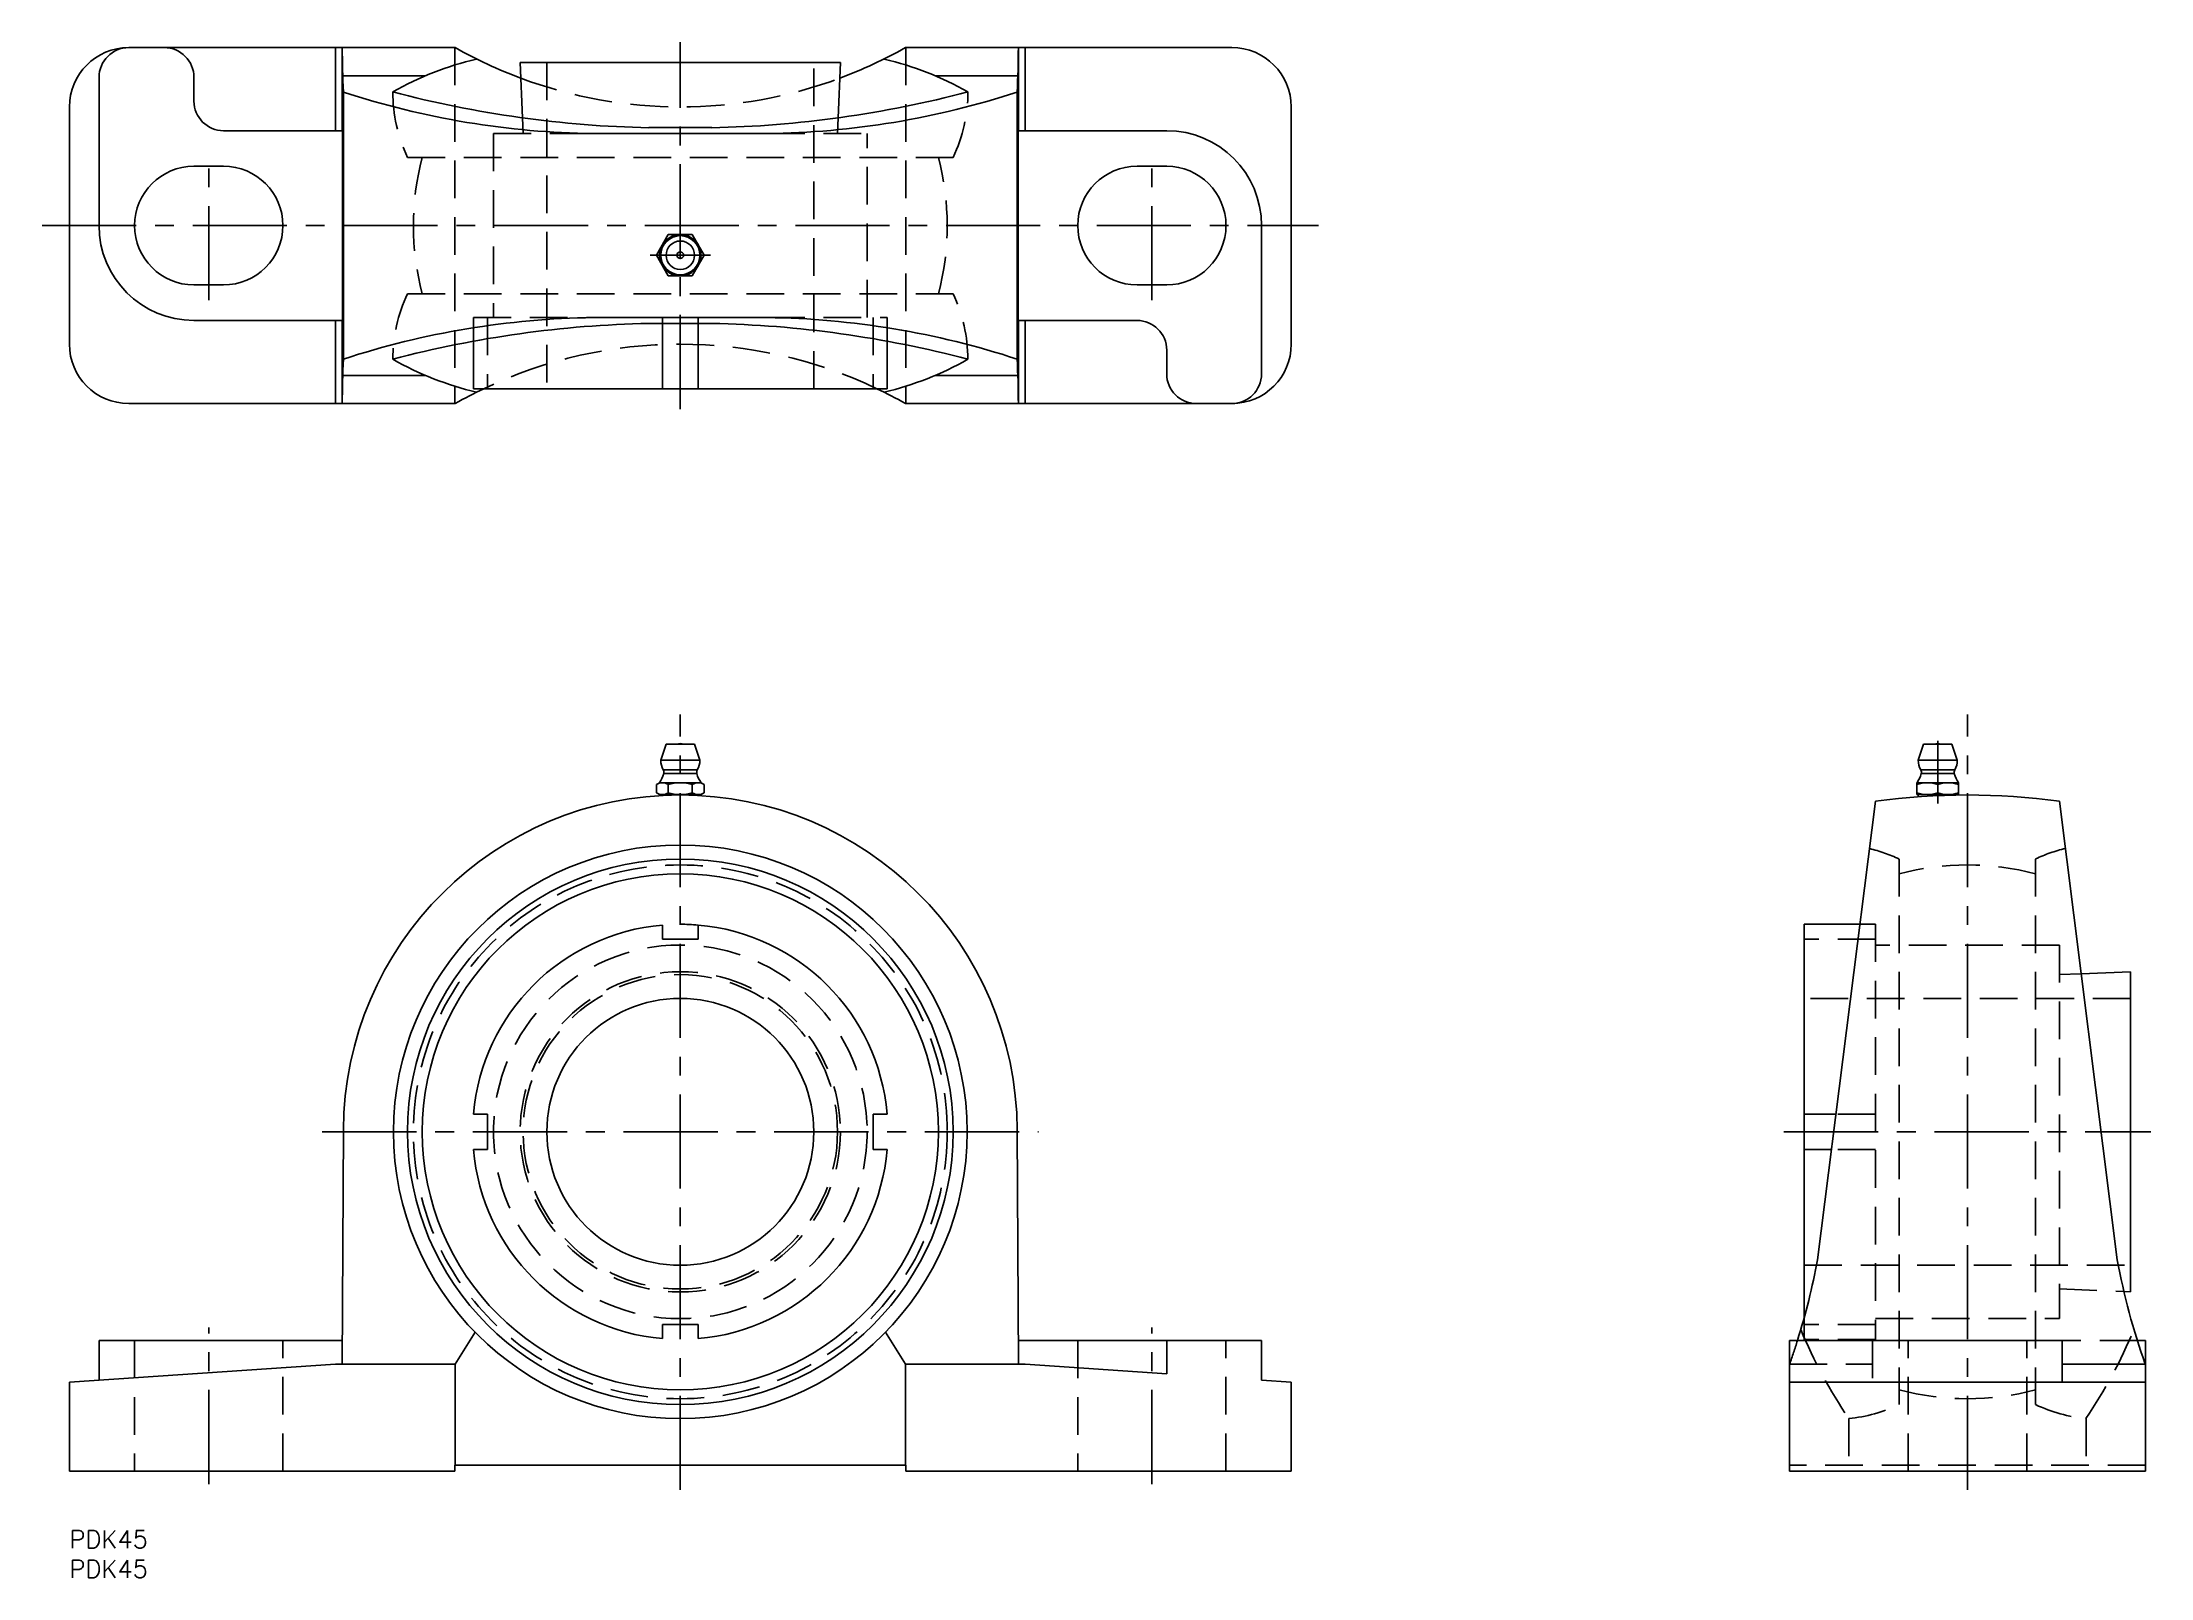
# Model space of a CAD drawing. Extents: x -5 to 351, y -8 to 251.
import ezdxf

# ---------------------------------------------------------------- set-up
doc = ezdxf.new("R2010")
doc.units = 0
doc.header["$LTSCALE"] = 0.5
doc.linetypes.add('CENTER', pattern=[50.8, 31.75, -6.35, 6.35, -6.35])
doc.linetypes.add('DASHED', pattern=[19.05, 12.7, -6.35])
for name, color, linetype in [('MSM_CENTER', 1, 'CENTER'), ('MSM_CONTINUOUS', 7, 'CONTINUOUS'), ('MSM_DASHED', 4, 'DASHED'), ('MSM_NARROW', 5, 'CONTINUOUS'), ('MSM_PART_NUMBER', 7, 'CONTINUOUS')]:
    doc.layers.add(name, color=color, linetype=linetype)
doc.styles.get("Standard").update_dxf_attribs({"font": 'txt.shx', "height": 3, "bigfont": 'bigfont.shx'})

msp = doc.modelspace()

# ---------------------------------------------------------------- linework, layer by layer
at = {"layer": 'MSM_CENTER'}
for p, q in [((103, 189.07), (103, 250.93)), ((23.5, 207.4), (23.5, 232.6)), ((182.5, 207.4), (182.5, 232.6)), ((-4.59, 220), (210.59, 220)), ((97.93, 215), (108.07, 215)), ((103, 6.83), (103, 137.57)), ((320, 6.83), (320, 137.57)), ((315, 133.13), (315, 122.57)), ((42.63, 67.2), (163.37, 67.2)), ((289.07, 67.2), (350.93, 67.2)), ((23.5, 7.8), (23.5, 34.2)), ((182.5, 7.8), (182.5, 34.2))]:
    msp.add_line(p, q, dxfattribs=at)
at = {"layer": 'MSM_CONTINUOUS'}
for p, q in [((65.05, 250), (10, 250)), ((44.87, 236), (44.87, 250)), ((46, 236), (46, 250)), ((196, 250), (140.95, 250)), ((160, 250), (160, 236)), ((161.13, 236), (161.13, 250)), ((76, 247.5), (130, 247.5)), ((76, 247.5), (76.39, 238.17)), ((129.61, 238.17), (130, 247.5)), ((5, 245), (5, 220)), ((21, 241), (21, 245)), ((60.03, 245.27), (46.09, 245.27)), ((46.2, 197.49), (46.2, 242.51)), ((159.91, 245.27), (145.97, 245.27)), ((159.8, 197.49), (159.8, 242.51)), ((0, 200), (0, 240)), ((206, 200), (206, 240)), ((46.02, 236), (26, 236)), ((46.02, 236), (46.02, 204)), ((117.64, 235.5), (88.36, 235.5)), ((108.31, 236.51), (97.69, 236.51)), ((185, 236), (159.98, 236)), ((159.98, 204), (159.98, 236)), ((26, 230), (21, 230)), ((185, 230), (180, 230)), ((100.98, 218.5), (98.96, 215)), ((105.02, 218.5), (100.98, 218.5)), ((107.04, 215), (105.02, 218.5)), ((201, 195), (201, 220)), ((98.96, 215), (100.98, 211.5)), ((105.02, 211.5), (107.04, 215)), ((21, 210), (26, 210)), ((100.98, 211.5), (105.02, 211.5)), ((180, 210), (185, 210)), ((21, 204), (46.02, 204)), ((44.87, 190), (44.87, 204)), ((46, 190), (46, 204)), ((117.64, 204.5), (88.36, 204.5)), ((108.31, 203.49), (97.69, 203.49)), ((100, 203.49), (100, 192.5)), ((106, 203.49), (106, 192.5)), ((159.98, 204), (180, 204)), ((160, 204), (160, 190)), ((161.13, 190), (161.13, 204)), ((68.13, 200.5), (68.13, 192.5)), ((137.87, 200.5), (137.87, 192.5)), ((185, 199), (185, 195)), ((60.03, 194.73), (46.09, 194.73)), ((68.13, 192.5), (137.87, 192.5)), ((159.91, 194.73), (145.97, 194.73)), ((65.05, 190), (10, 190)), ((140.95, 190), (196, 190)), ((100.6, 132.55), (99.7, 129.85)), ((100.6, 132.55), (105.4, 132.55)), ((106.3, 129.85), (105.4, 132.55)), ((312.6, 132.55), (311.7, 129.85)), ((312.6, 132.55), (317.4, 132.55)), ((318.3, 129.85), (317.4, 132.55)), ((99.7, 129.85), (106.3, 129.85)), ((100.13, 128.22), (105.87, 128.22)), ((311.7, 129.85), (318.3, 129.85)), ((312.13, 128.22), (317.87, 128.22)), ((98.96, 125.74), (98.96, 124.36)), ((99.5, 126.05), (99.2, 125.87)), ((99.5, 126.05), (106.5, 126.05)), ((100.2, 127.6), (105.8, 127.6)), ((100.98, 125.74), (100.98, 124.36)), ((105.02, 125.74), (105.02, 124.36)), ((106.8, 125.87), (106.5, 126.05)), ((107.04, 125.74), (107.04, 124.36)), ((311.5, 126.05), (311.5, 124.05)), ((311.5, 126.05), (318.5, 126.05)), ((312.2, 127.6), (317.8, 127.6)), ((318.5, 124.05), (318.5, 126.05)), ((99.2, 124.23), (99.5, 124.05)), ((99.5, 124.05), (106.5, 124.05)), ((99.7, 124.05), (99.7, 123.9)), ((106.3, 123.9), (106.3, 124.05)), ((106.5, 124.05), (106.8, 124.23)), ((294.73, 45.64), (304.5, 122.94)), ((311.5, 124.05), (318.5, 124.05)), ((311.7, 124.05), (311.7, 123.7)), ((318.3, 123.99), (318.3, 124.05)), ((335.5, 122.94), (345.27, 45.64)), ((100, 102.07), (100, 99.7)), ((100, 99.7), (106, 99.7)), ((106, 99.7), (106, 102.07)), ((292.5, 102.2), (292.5, 35.92)), ((301.88, 102.2), (292.5, 102.2)), ((347.5, 94.2), (339.18, 93.85)), ((347.5, 94.2), (347.5, 40.2)), ((70.5, 70.2), (68.13, 70.2)), ((70.5, 64.2), (70.5, 70.2)), ((137.87, 70.2), (135.5, 70.2)), ((135.5, 70.2), (135.5, 64.2)), ((297.83, 70.2), (292.5, 70.2)), ((46.2, 67.49), (46, 28)), ((68.13, 64.2), (70.5, 64.2)), ((135.5, 64.2), (137.87, 64.2)), ((160, 28), (159.8, 67.49)), ((297.07, 64.2), (292.5, 64.2)), ((346.4, 40.25), (347.5, 40.2)), ((5, 32), (46.02, 32)), ((5, 25.33), (5, 32)), ((65.05, 28), (68.39, 33.43)), ((100, 34.7), (100, 32.33)), ((106, 34.7), (100, 34.7)), ((106, 32.33), (106, 34.7)), ((137.61, 33.43), (140.95, 28)), ((159.98, 32), (201, 32)), ((185, 26.4), (185, 32)), ((201, 25.33), (201, 32)), ((290, 32), (336, 32)), ((290, 10), (290, 32)), ((336, 25), (336, 32)), ((348.66, 32), (350, 32)), ((350, 32), (350, 10)), ((44.87, 28), (0, 25)), ((0, 25), (0, 10)), ((65.05, 28), (44.87, 28)), ((65.05, 28), (65.05, 11)), ((161.13, 28), (140.95, 28)), ((140.95, 28), (140.95, 11)), ((185, 26.4), (161.13, 28)), ((201, 25.33), (206, 25)), ((206, 25), (206, 10)), ((290, 25), (350, 25)), ((336, 28), (350, 28)), ((141, 11), (65, 11)), ((65, 11), (65, 10)), ((141, 10), (141, 11)), ((0, 10), (65, 10)), ((141, 10), (206, 10)), ((290, 10), (350, 10))]:
    msp.add_line(p, q, dxfattribs=at)
for centre, radius in [((103, 215), 3.5), ((103, 215), 3.3), ((103, 215), 2.4), ((103, 215), 0.555), ((103, 67.2), 48.36), ((103, 67.2), 46), ((103, 67.2), 43.51), ((103, 67.2), 22.5)]:
    msp.add_circle(centre, radius, dxfattribs=at)
for centre, radius, start, end in [((10, 240), 10, 90, 180), ((10, 245), 5, 90, 180), ((16, 245), 5, 0, 90), ((222.68, 250.99), 176.68, 180.321, 182.7503), ((103, 317), 77, 240.4737, 249.5607), ((103, 317), 77, 290.4393, 299.5263), ((-16.68, 250.99), 176.68, 357.2497, 359.679), ((196, 240), 10, 0, 90), ((80.78, 196.4), 53.09, 103.2164, 119.6443), ((125.22, 196.4), 53.09, 60.3557, 76.7836), ((90.22, 376.93), 141.44, 251.8669, 269.245), ((101.21, 419.05), 182.58, 255.1822, 268.8956), ((104.79, 419.05), 182.58, 271.1044, 284.8178), ((115.78, 376.93), 141.44, 270.755, 288.1331), ((26, 241), 5, 180, 270), ((185, 220), 16, 360, 90), ((21, 220), 10, 90, 270), ((26, 220), 10, 270, 90), ((180, 220), 10, 90, 270), ((185, 220), 10, 270, 90), ((21, 220), 16, 180, 270), ((90.22, 63.07), 141.44, 90.755, 108.1331), ((101.21, 20.95), 182.58, 91.1044, 104.8178), ((104.79, 20.95), 182.58, 75.1822, 88.8956), ((115.78, 63.07), 141.44, 71.8669, 89.245), ((180, 199), 5, 0, 90), ((10, 200), 10, 180, 270), ((196, 200), 10, 270, 0), ((222.68, 189.01), 176.68, 177.2497, 179.679), ((80.78, 243.6), 53.09, 240.3557, 256.7836), ((125.22, 243.6), 53.09, 283.2164, 299.6443), ((-16.68, 189.01), 176.68, 0.321, 2.7503), ((103, 123), 77, 115.4984, 119.5263), ((103, 123), 77, 60.4737, 64.5016), ((190, 195), 5, 180, 270), ((196, 195), 5, 270, 0), ((103, 131.06), 1.59, 69.555, 110.445), ((315, 131.06), 1.59, 69.555, 110.445), ((103, 129.85), 3.3, 180, 209.6296), ((99.44, 127.82), 0.8, 343.7018, 29.6296), ((106.56, 127.82), 0.8, 150.3704, 196.2982), ((103, 129.85), 3.3, 330.3704, 360), ((315, 129.85), 3.3, 180, 209.6296), ((311.44, 127.82), 0.8, 343.7018, 29.6296), ((318.56, 127.82), 0.8, 150.3704, 196.2982), ((315, 129.85), 3.3, 330.3704, 360), ((99.97, 124.26), 1.79, 55.6158, 124.3842), ((94.45, 129.28), 6, 327.4036, 343.7018), ((103, 119.36), 6.69, 72.412, 107.588), ((106.03, 124.26), 1.79, 55.6158, 124.3842), ((111.55, 129.28), 6, 196.2982, 212.5964), ((306.45, 129.28), 6, 327.4036, 343.7018), ((313.25, 121), 5.05, 69.7438, 110.2562), ((316.75, 121), 5.05, 69.7438, 110.2562), ((323.55, 129.28), 6, 196.2982, 212.5964), ((103, 67.2), 56.8, 0.2913, 179.7087), ((99.97, 125.84), 1.79, 235.6158, 304.3842), ((103, 130.74), 6.69, 252.412, 287.588), ((106.03, 125.84), 1.79, 235.6158, 304.3842), ((320, 10), 114, 82.1856, 97.8144), ((313.25, 129.1), 5.05, 249.7438, 290.2562), ((316.75, 129.1), 5.05, 249.7438, 290.2562), ((103, 67.2), 35, 94.9171, 175.0829), ((103, 67.2), 35, 4.9171, 85.0829), ((103, 67.2), 35, 184.9171, 265.0829), ((103, 67.2), 35, 274.9171, 355.0829), ((183.57, 65.96), 113, 342.5106, 349.6424), ((456.43, 65.96), 113, 190.3576, 199.6289)]:
    msp.add_arc(centre, radius, start, end, dxfattribs=at)
at = {"layer": 'MSM_DASHED'}
for p, q in [((65, 250), (65, 190)), ((141, 250), (141, 190)), ((80.5, 247.5), (80.5, 192.5)), ((125.5, 192.5), (125.5, 247.5)), ((71.5, 235.5), (88.36, 235.5)), ((71.5, 235.5), (71.5, 204.5)), ((76.39, 238.17), (76.5, 235.5)), ((117.64, 235.5), (134.5, 235.5)), ((129.5, 235.5), (129.61, 238.17)), ((134.5, 204.5), (134.5, 235.5)), ((57, 231.5), (149, 231.5)), ((57, 208.5), (149, 208.5)), ((68.13, 204.5), (88.36, 204.5)), ((68.13, 204.5), (68.13, 200.5)), ((70.5, 204.5), (70.5, 192.5)), ((100, 204.5), (100, 203.49)), ((106, 204.5), (106, 203.49)), ((117.64, 204.5), (137.87, 204.5)), ((135.5, 204.5), (135.5, 192.5)), ((137.87, 204.5), (137.87, 200.5)), ((308.5, 113.2), (308.5, 21.2)), ((331.5, 113.2), (331.5, 21.2)), ((304.5, 99.7), (292.5, 99.7)), ((304.5, 102.2), (301.88, 102.2)), ((304.5, 102.2), (304.5, 32.2)), ((335.5, 98.7), (304.5, 98.7)), ((335.5, 98.7), (335.5, 35.7)), ((339.18, 93.85), (335.5, 93.7)), ((347.5, 89.7), (292.5, 89.7)), ((304.5, 70.2), (297.83, 70.2)), ((304.5, 64.2), (297.07, 64.2)), ((292.5, 44.7), (347.5, 44.7)), ((335.5, 40.7), (346.4, 40.25)), ((292.5, 35.92), (292.5, 32.2)), ((304.5, 35.7), (335.5, 35.7)), ((11, 32), (11, 10)), ((36, 10), (36, 32)), ((170, 32), (170, 10)), ((195, 10), (195, 32)), ((304.5, 34.7), (292.5, 34.7)), ((304.5, 32.2), (292.5, 32.2)), ((304, 32), (304, 25)), ((310, 10), (310, 32)), ((330, 10), (330, 32)), ((348.66, 32), (336, 32)), ((290, 28), (304, 28)), ((300, 18.84), (300, 10)), ((340, 18.84), (340, 10)), ((350, 11), (290, 11))]:
    msp.add_line(p, q, dxfattribs=at)
for radius in [45, 31.5, 27, 26.5]:
    msp.add_circle((103, 67.2), radius, dxfattribs=at)
for centre, radius, start, end in [((80.39, 242.56), 25.87, 180.0265, 205.307), ((103, 317), 77, 249.5607, 290.4393), ((125.61, 242.56), 25.88, 334.693, 359.9735), ((103, 220), 45, 165.1935, 194.8065), ((103, 220), 45, 345.1935, 14.8065), ((80.39, 197.44), 25.87, 154.693, 179.9735), ((125.61, 197.44), 25.87, 0.0265, 25.307), ((103, 123), 77, 64.5016, 115.4984), ((297.44, 89.81), 25.87, 64.693, 76.4708), ((342.56, 89.81), 25.88, 103.5291, 115.307), ((320, 67.2), 45, 75.1935, 104.8065), ((183.57, 65.96), 113, 340.3711, 342.5106), ((374.04, 68.46), 89.13, 202.8494, 213.8253), ((266.33, 68.26), 88.7, 326.1484, 337.1769), ((320, 67.2), 45, 255.1935, 284.8065), ((297.44, 44.59), 25.87, 275.6796, 295.307), ((342.56, 44.59), 25.87, 244.693, 264.3204)]:
    msp.add_arc(centre, radius, start, end, dxfattribs=at)
at = {"layer": 'MSM_NARROW'}
msp.add_arc((103, 67.2), 35, 85.0829, 90, dxfattribs=at)

# ---------------------------------------------------------------- texts
at = {"layer": 'MSM_PART_NUMBER'}
for p in [(0, -3), (0, -8)]:
    msp.add_text('PDK45', height=3, dxfattribs=at).set_placement(p)

doc.saveas('drawing.dxf')
